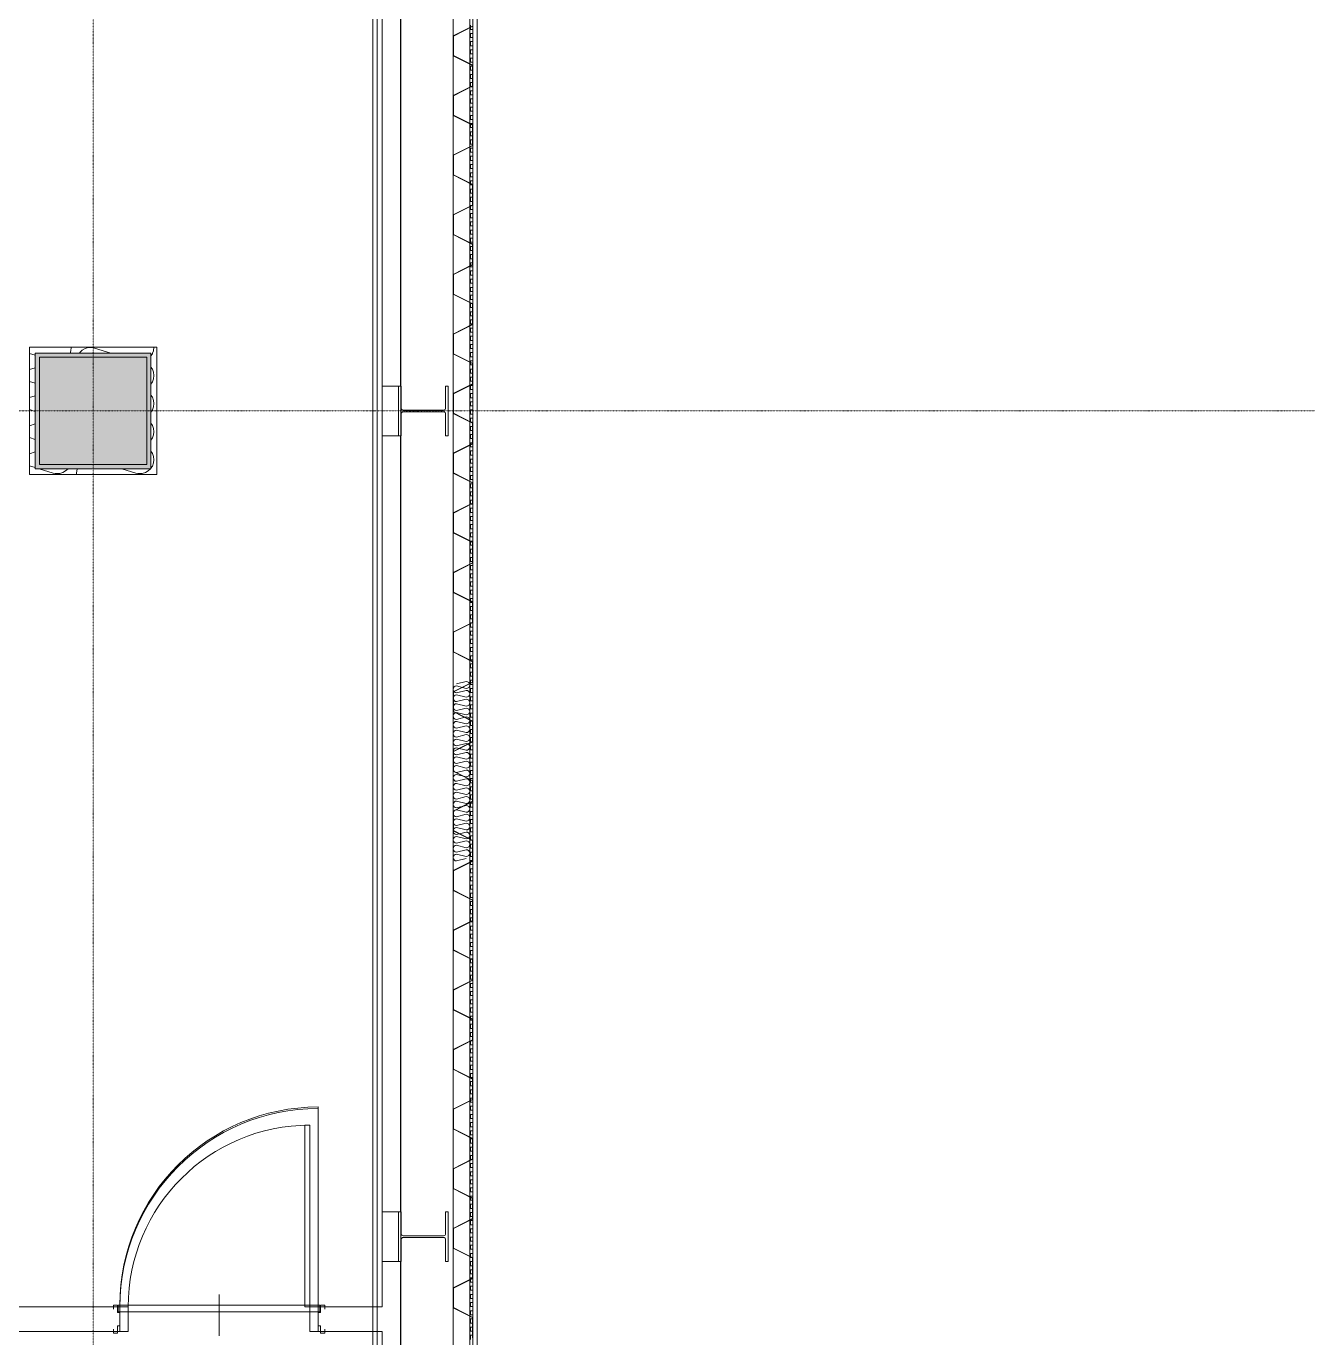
# Model space of a CAD drawing. Extents: x -32000 to 401936, y -48083 to 131250.
# Drawn here: x 261195 to 268956, y 9388 to 17329 of the extents above; entities that cross this region are included whole.
import ezdxf

# ---------------------------------------------------------------- set-up
doc = ezdxf.new("R2010")
doc.units = 0
doc.header["$LTSCALE"] = 10
for name, pattern in [('H12PL4$0$JJP_三點線', [0.9, 0.3, -0.15, 0, -0.15, 0, -0.15, 0, -0.15]), ('H12PL4$0$JJP_虛線(退縮線、投影線、地下室範圍、非屬本工程、圖面分區)', [0.45, 0.3, -0.15]), ('H12PL4$0$TAI_虛線', [5.644, 2.822, -2.822]), ('XFM7P40ICA$0$H12PL4$0$JJP_三點線', [0.9, 0.3, -0.15, 0, -0.15, 0, -0.15, 0, -0.15]), ('XFM7P40ICA$0$H12PL4$0$JJP_虛線(退縮線、投影線、地下室範圍、非屬本工程、圖面分區)', [0.45, 0.3, -0.15])]:
    doc.linetypes.add(name, pattern=pattern)
for name, color, linetype in [('H12PL4$0$A-WALL-EX', 252, 'Continuous'), ('H12PL4$0$A-WALL-IN', 252, 'Continuous'), ('H12PL4$0$Door', 252, 'Continuous'), ('H12PL4$0$S-COL', 252, 'Continuous'), ('H12PL4$0$S-GRID', 252, 'Continuous'), ('H12PL4$0$S-SLAB-SHOW', 252, 'Continuous'), ('XFM7P40ICA$0$H12PL4$0$A-WALL-EX', 252, 'Continuous'), ('XFM7P40ICA$0$H12PL4$0$A-WALL-IN', 252, 'Continuous'), ('XFM7P40ICA$0$H12PL4$0$Door', 252, 'Continuous'), ('XFM7P40ICA$0$H12PL4$0$Hattch', 252, 'Continuous'), ('XFM7P40ICA$0$H12PL4$0$L40_19_GW', 252, 'Continuous'), ('XFM7P40ICA$0$H12PL4$0$L40_19_SIAGE1', 252, 'Continuous'), ('XFM7P40ICA$0$H12PL4$0$L40_19_SIAGE2', 252, 'Continuous'), ('XFM7P40ICA$0$H12PL4$0$L40_19_SIAGE3', 252, 'Continuous'), ('XFM7P40ICA$0$H12PL4$0$L40_19_STEEL2', 252, 'Continuous'), ('XFM7P40ICA$0$H12PL4$0$L40_19_TATEGU1', 252, 'Continuous'), ('XFM7P40ICA$0$H12PL4$0$L40_19_TATEGU3', 252, 'Continuous'), ('XFM7P40ICA$0$H12PL4$0$S-COL', 252, 'Continuous'), ('XFM7P40ICA$0$H12PL4$0$S-GRID', 252, 'Continuous')]:
    doc.layers.add(name, color=color, linetype=linetype)

# ---------------------------------------------------------------- blocks, each defined once
blk = doc.blocks.new('XFM7P40ICA$0$H12PL4')
at = {"layer": 'XFM7P40ICA$0$H12PL4$0$Hattch', "linetype": 'Continuous', "lineweight": 0}
blk.add_hatch(color=256, dxfattribs=at).paths.add_polyline_path([(261250, 14650), (261950, 14650), (261950, 15350), (261250, 15350)])
at = {"layer": 'XFM7P40ICA$0$H12PL4$0$A-WALL-EX', "lineweight": 0}
for p, q in [((261762.5, 9575), (261762.5, 9460)), ((262962.5, 9575), (262962.5, 9460)), ((261762.5, 9460), (261762.5, 9425)), ((262962.5, 9460), (262962.5, 9425))]:
    blk.add_line(p, q, dxfattribs=at)
at = {"layer": 'XFM7P40ICA$0$H12PL4$0$A-WALL-EX', "linetype": 'XFM7P40ICA$0$H12PL4$0$JJP_虛線(退縮線、投影線、地下室範圍、非屬本工程、圖面分區)', "lineweight": 0, "flags": 128}
for points in [[(263925, -2657.9), (263925, 30525)], [(263780, -2650), (263780, 30380)], [(263295, 29895), (263295, -2027.9)], [(263319.5, 29919.5), (263319.5, -2069.5)]]:
    blk.add_lwpolyline(points, dxfattribs=at)
at = {"layer": 'XFM7P40ICA$0$H12PL4$0$A-WALL-EX', "lineweight": 0, "flags": 128}
for points in [[(263780, 30380), (263780, -2530)], [(263900, -2650), (263900, 30380)], [(263350, 26150), (263350, 9575)], [(263463, -2025), (263463, 26150)], [(261762.5, 9575), (245975, 9575)], [(263350, 9575), (262962.5, 9575)], [(245387.5, 9425), (261762.5, 9425)], [(262962.5, 9425), (263350, 9425)], [(263350, 9425), (263350, 450)]]:
    blk.add_lwpolyline(points, dxfattribs=at)
at = {"layer": 'XFM7P40ICA$0$H12PL4$0$A-WALL-IN', "lineweight": 0, "flags": 128}
for points in [[(261215, 15385), (261250, 15385)], [(261215, 15385), (261215, 14615)], [(261950, 15385), (261250, 15385)], [(261985, 15385), (261950, 15385)], [(261985, 14650), (261985, 15385)], [(261215, 14615), (261250, 14615)], [(261250, 14615), (261985, 14615)], [(261985, 14615), (261985, 14650)]]:
    blk.add_lwpolyline(points, dxfattribs=at)
at = {"layer": 'XFM7P40ICA$0$H12PL4$0$Door', "lineweight": 0}
for p, q in [((262962.5, 9575), (262962.5, 10775)), ((261762.5, 9575), (261762.5, 9460)), ((261762.5, 9575), (261762.5, 9460)), ((262962.5, 9575), (262962.5, 9460)), ((262962.5, 9575), (262962.5, 9460)), ((261762.5, 9460), (261762.5, 9425)), ((262962.5, 9460), (262962.5, 9425))]:
    blk.add_line(p, q, dxfattribs=at)
blk.add_arc((262962.5, 9575), 1200, 90, 180, dxfattribs=at)
at = {"layer": 'XFM7P40ICA$0$H12PL4$0$Hattch', "lineweight": 0}
for p, q in [((263780, 17270.7), (263898.3, 17329.8)), ((263781.7, 17269.6), (263900, 17328.8)), ((263780, 17150.7), (263780, 17270.7)), ((263781.7, 17151.7), (263781.7, 17269.6)), ((263780, 17150.7), (263898.3, 17091.5)), ((263781.7, 17151.7), (263900, 17092.6)), ((263898.3, 16969.8), (263898.3, 17091.5)), ((263900, 17092.6), (263900, 16968.8)), ((263780, 16909.6), (263898.3, 16968.8)), ((263781.7, 16908.6), (263900, 16967.8)), ((263780, 16789.6), (263780, 16909.6)), ((263781.7, 16790.7), (263781.7, 16908.6)), ((263780, 16789.6), (263898.3, 16730.5)), ((263781.7, 16790.7), (263900, 16731.5)), ((263898.3, 16608.8), (263898.3, 16730.5)), ((263900, 16731.5), (263900, 16607.8)), ((263780, 16548.6), (263898.3, 16607.8)), ((263781.7, 16547.6), (263900, 16606.7)), ((263780, 16428.6), (263780, 16548.6)), ((263781.7, 16429.6), (263781.7, 16547.6)), ((263780, 16428.6), (263898.3, 16369.4)), ((263781.7, 16429.6), (263900, 16370.5)), ((263898.3, 16247.8), (263898.3, 16369.4)), ((263900, 16370.5), (263900, 16246.7)), ((263780, 16187.6), (263898.3, 16246.7)), ((263781.7, 16186.5), (263900, 16245.7)), ((263780, 16067.6), (263780, 16187.6)), ((263781.7, 16068.6), (263781.7, 16186.5)), ((263780, 16067.6), (263898.3, 16008.4)), ((263781.7, 16068.6), (263900, 16009.4)), ((263898.3, 15886.7), (263898.3, 16008.4)), ((263900, 16009.4), (263900, 15885.7)), ((263780, 15826.5), (263898.3, 15885.7)), ((263781.7, 15825.5), (263900, 15884.6)), ((263780, 15706.5), (263780, 15826.5)), ((263781.7, 15707.6), (263781.7, 15825.5)), ((263780, 15706.5), (263898.3, 15647.4)), ((263781.7, 15707.6), (263900, 15648.4)), ((263898.3, 15525.7), (263898.3, 15647.4)), ((263900, 15648.4), (263900, 15524.6)), ((263780, 15465.5), (263898.3, 15524.6)), ((263781.7, 15464.4), (263900, 15523.6)), ((263780, 15345.5), (263780, 15465.5)), ((263781.7, 15346.5), (263781.7, 15464.4)), ((261215, 15348), (261250, 15337.2)), ((261460.3, 15350), (261465.7, 15364.7)), ((261465.7, 15364.7), (261468, 15384.2)), ((261468, 15384.2), (261467.9, 15385)), ((261519.9, 15354.3), (261517, 15350)), ((261534.2, 15367.8), (261519.9, 15354.3)), ((261551.2, 15377.5), (261534.2, 15367.8)), ((261570.1, 15383), (261551.2, 15377.5)), ((261589.7, 15384.1), (261570.1, 15383)), ((261578.5, 15385), (261589.7, 15384.4)), ((261589.7, 15384.4), (261592.9, 15385)), ((261609, 15380.5), (261589.7, 15384.1)), ((261609, 15380.5), (261708.3, 15350)), ((261950, 15332.7), (261959, 15346.3)), ((261959, 15346.3), (261960.3, 15350)), ((261960.3, 15350), (261965.7, 15364.7)), ((261965.7, 15364.7), (261965.8, 15365.8)), ((261965.8, 15365.8), (261968, 15384.2)), ((261968, 15384.2), (261967.9, 15385)), ((263780, 15345.5), (263898.3, 15286.3)), ((263781.7, 15346.5), (263900, 15287.4)), ((261215, 15250.5), (261250, 15261.3)), ((261959, 15252.2), (261950, 15265.8)), ((261965.7, 15233.7), (261959, 15252.2)), ((263898.3, 15164.6), (263898.3, 15286.3)), ((263900, 15287.4), (263900, 15163.6)), ((261215, 15178), (261250, 15167.2)), ((261950, 15162.7), (261959, 15176.3)), ((261959, 15176.3), (261965.7, 15194.7)), ((261968, 15214.2), (261965.7, 15233.7)), ((261965.7, 15194.7), (261968, 15214.2)), ((261215, 15080.5), (261250, 15091.3)), ((261959, 15082.2), (261950, 15095.8)), ((263780, 15104.4), (263898.3, 15163.6)), ((263780, 14984.4), (263780, 15104.4)), ((263781.7, 15103.4), (263900, 15162.6)), ((263781.7, 14985.5), (263781.7, 15103.4)), ((261965.7, 15063.7), (261959, 15082.2)), ((261959, 15006.3), (261965.7, 15024.7)), ((261968, 15044.2), (261965.7, 15063.7)), ((261965.7, 15024.7), (261968, 15044.2)), ((261215, 15008), (261250, 14997.2)), ((261950, 14992.7), (261959, 15006.3)), ((263780, 14984.4), (263898.3, 14925.3)), ((263781.7, 14985.5), (263900, 14926.3)), ((261215, 14910.5), (261250, 14921.3)), ((261959, 14912.2), (261950, 14925.8)), ((261965.7, 14893.7), (261959, 14912.2)), ((261959, 14836.3), (261965.7, 14854.7)), ((261968, 14874.2), (261965.7, 14893.7)), ((261965.7, 14854.7), (261968, 14874.2)), ((263898.3, 14803.6), (263898.3, 14925.3)), ((263900, 14926.3), (263900, 14802.6)), ((261215, 14838), (261250, 14827.2)), ((261950, 14822.7), (261959, 14836.3)), ((263780, 14743.4), (263898.3, 14802.6)), ((263781.7, 14742.4), (263900, 14801.5)), ((261215, 14740.5), (261250, 14751.3)), ((261959, 14742.2), (261950, 14755.8)), ((261965.7, 14723.7), (261959, 14742.2)), ((261968, 14704.2), (261965.7, 14723.7)), ((261965.7, 14684.7), (261968, 14704.2)), ((263780, 14623.4), (263780, 14743.4)), ((263781.7, 14624.4), (263781.7, 14742.4)), ((261215, 14668), (261250, 14657.2)), ((261273.5, 14650), (261359, 14623.7)), ((261359, 14623.7), (261378.3, 14620.2)), ((261378.3, 14618.3), (261360.3, 14615)), ((261378.3, 14620.2), (261397.9, 14621.2)), ((261397.9, 14617.3), (261378.3, 14618.3)), ((261397.9, 14621.2), (261416.8, 14626.7)), ((261405.7, 14615), (261397.9, 14617.3)), ((261416.8, 14626.7), (261433.8, 14636.5)), ((261433.8, 14636.5), (261448.1, 14649.9)), ((261448.1, 14649.9), (261448.2, 14650)), ((261502.3, 14639.5), (261500, 14620)), ((261500, 14618.5), (261500.4, 14615)), ((261506.1, 14650), (261502.3, 14639.5)), ((261773.5, 14650), (261859, 14623.7)), ((261859, 14623.7), (261878.3, 14620.2)), ((261878.3, 14618.3), (261860.3, 14615)), ((261878.3, 14620.2), (261897.9, 14621.2)), ((261897.9, 14617.3), (261878.3, 14618.3)), ((261897.9, 14621.2), (261916.8, 14626.7)), ((261905.7, 14615), (261897.9, 14617.3)), ((261916.8, 14626.7), (261933.8, 14636.5)), ((261933.8, 14636.5), (261948.1, 14649.9)), ((261948.1, 14649.9), (261948.2, 14650)), ((261950, 14652.7), (261959, 14666.3)), ((261959, 14666.3), (261965.7, 14684.7)), ((263780, 14623.4), (263898.3, 14564.3)), ((263781.7, 14624.4), (263900, 14565.3)), ((263898.3, 14442.6), (263898.3, 14564.3)), ((263900, 14565.3), (263900, 14441.5)), ((263780, 14382.4), (263898.3, 14441.5)), ((263780, 14262.4), (263780, 14382.4)), ((263781.7, 14381.3), (263900, 14440.5)), ((263781.7, 14263.4), (263781.7, 14381.3)), ((263780, 14262.4), (263898.3, 14203.2)), ((263781.7, 14263.4), (263900, 14204.3)), ((263898.3, 14081.5), (263898.3, 14203.2)), ((263900, 14204.3), (263900, 14080.5)), ((263780, 14021.3), (263898.3, 14080.5)), ((263781.7, 14020.3), (263900, 14079.5)), ((263780, 13901.3), (263780, 14021.3)), ((263781.7, 13902.4), (263781.7, 14020.3)), ((263780, 13901.3), (263898.3, 13842.2)), ((263781.7, 13902.4), (263900, 13843.2)), ((263898.3, 13720.5), (263898.3, 13842.2)), ((263900, 13843.2), (263900, 13719.5)), ((263780, 13660.3), (263898.3, 13719.5)), ((263780, 13540.3), (263780, 13660.3)), ((263781.7, 13659.3), (263900, 13718.4)), ((263781.7, 13541.3), (263781.7, 13659.3)), ((263780, 13540.3), (263898.3, 13481.1)), ((263781.7, 13541.3), (263900, 13482.2)), ((263898.3, 13359.5), (263898.3, 13481.1)), ((263900, 13482.2), (263900, 13358.4)), ((263780, 13299.3), (263898.3, 13358.4)), ((263781.7, 13298.2), (263900, 13357.4)), ((263780, 13179.3), (263780, 13299.3)), ((263781.7, 13180.3), (263781.7, 13298.2)), ((263780, 13179.3), (263898.3, 13120.1)), ((263781.7, 13180.3), (263900, 13121.1)), ((263898.3, 12998.4), (263898.3, 13120.1)), ((263900, 13121.1), (263900, 12997.4)), ((263780, 12938.2), (263898.3, 12997.4)), ((263781.7, 12937.2), (263900, 12996.3)), ((263780, 12818.2), (263780, 12938.2)), ((263781.7, 12819.3), (263781.7, 12937.2)), ((263780, 12818.2), (263898.3, 12759.1)), ((263781.7, 12819.3), (263900, 12760.1)), ((263898.3, 12637.4), (263898.3, 12759.1)), ((263900, 12760.1), (263900, 12636.3)), ((263780, 12577.2), (263898.3, 12636.3)), ((263781.7, 12576.1), (263900, 12635.3)), ((263780, 12457.2), (263780, 12577.2)), ((263781.7, 12458.2), (263781.7, 12576.1)), ((263780, 12457.2), (263898.3, 12398)), ((263781.7, 12458.2), (263900, 12399.1)), ((263898.3, 12276.3), (263898.3, 12398)), ((263900, 12399.1), (263900, 12275.3)), ((263780, 12216.1), (263898.3, 12275.3)), ((263781.7, 12215.1), (263900, 12274.3)), ((263780, 12096.1), (263780, 12216.1)), ((263781.7, 12097.2), (263781.7, 12215.1)), ((263780, 12096.1), (263898.3, 12037)), ((263781.7, 12097.2), (263900, 12038)), ((263898.3, 11915.3), (263898.3, 12037)), ((263900, 12038), (263900, 11914.3)), ((263780, 11855.1), (263898.3, 11914.3)), ((263781.7, 11854.1), (263900, 11913.2)), ((263780, 11735.1), (263780, 11855.1)), ((263781.7, 11736.1), (263781.7, 11854.1)), ((263780, 11735.1), (263898.3, 11675.9)), ((263781.7, 11736.1), (263900, 11677)), ((263898.3, 11554.3), (263898.3, 11675.9)), ((263900, 11677), (263900, 11553.2)), ((263780, 11494.1), (263898.3, 11553.2)), ((263781.7, 11493), (263900, 11552.2)), ((263780, 11374.1), (263780, 11494.1)), ((263781.7, 11375.1), (263781.7, 11493)), ((263780, 11374.1), (263898.3, 11314.9)), ((263781.7, 11375.1), (263900, 11315.9)), ((263898.3, 11193.2), (263898.3, 11314.9)), ((263900, 11315.9), (263900, 11192.2)), ((263780, 11133), (263898.3, 11192.2)), ((263780, 11013), (263780, 11133)), ((263781.7, 11132), (263900, 11191.1)), ((263781.7, 11014.1), (263781.7, 11132)), ((263780, 11013), (263898.3, 10953.9)), ((263781.7, 11014.1), (263900, 10954.9)), ((263898.3, 10832.2), (263898.3, 10953.9)), ((263900, 10954.9), (263900, 10831.1)), ((263780, 10772), (263898.3, 10831.1)), ((263781.7, 10771), (263900, 10830.1)), ((263780, 10652), (263780, 10772)), ((263781.7, 10653), (263781.7, 10771)), ((263780, 10652), (263898.3, 10592.8)), ((263781.7, 10653), (263900, 10593.9)), ((263898.3, 10471.1), (263898.3, 10592.8)), ((263900, 10593.9), (263900, 10470.1)), ((263780, 10411), (263898.3, 10470.1)), ((263780, 10291), (263780, 10411)), ((263781.7, 10409.9), (263900, 10469.1)), ((263781.7, 10292), (263781.7, 10409.9)), ((263780, 10291), (263898.3, 10231.8)), ((263781.7, 10292), (263900, 10232.8)), ((263898.3, 10110.1), (263898.3, 10231.8)), ((263900, 10232.8), (263900, 10109.1)), ((263780, 10049.9), (263898.3, 10109.1)), ((263781.7, 10048.9), (263900, 10108)), ((263780, 9929.9), (263780, 10049.9)), ((263781.7, 9931), (263781.7, 10048.9)), ((263780, 9929.9), (263898.3, 9870.8)), ((263781.7, 9931), (263900, 9871.8)), ((263898.3, 9749.1), (263898.3, 9870.8)), ((263900, 9871.8), (263900, 9748)), ((263780, 9688.9), (263898.3, 9748)), ((263781.7, 9687.8), (263900, 9747)), ((263780, 9568.9), (263780, 9688.9)), ((263781.7, 9569.9), (263781.7, 9687.8)), ((263780, 9568.9), (263898.3, 9509.7)), ((263781.7, 9569.9), (263900, 9510.8)), ((263898.3, 9388), (263898.3, 9509.7)), ((263900, 9510.8), (263900, 9387))]:
    blk.add_line(p, q, dxfattribs=at)
at = {"layer": 'XFM7P40ICA$0$H12PL4$0$L40_19_GW', "lineweight": 0, "flags": 128}
blk.add_lwpolyline([(263859.9, 12289.2), (263801.1, 12274.7, -1), (263801.1, 12316), (263859.9, 12301.5, 1), (263859.9, 12342.8), (263801.1, 12328.3, -1), (263801.1, 12369.6), (263859.9, 12355.1, 1), (263859.9, 12396.4), (263801.1, 12381.9, -1), (263801.1, 12423.2), (263859.9, 12408.7, 1), (263859.9, 12450), (263801.1, 12435.5, -1), (263801.1, 12476.8), (263859.9, 12462.3, 1), (263859.9, 12503.6), (263801.1, 12489.1, -1), (263801.1, 12530.4), (263859.9, 12515.9, 1), (263859.9, 12557.2), (263801.1, 12542.7, -1), (263801.1, 12584), (263859.9, 12569.5, 1), (263859.9, 12610.8), (263801.1, 12596.3, -1), (263801.1, 12637.6), (263859.9, 12623.1, 1), (263859.9, 12664.4), (263801.1, 12649.9, -1), (263801.1, 12691.2), (263859.9, 12676.7, 1), (263859.9, 12718), (263801.1, 12703.5, -1), (263801.1, 12744.8), (263859.9, 12730.3, 1), (263859.9, 12771.6), (263801.1, 12757.1, -1), (263801.1, 12798.4), (263859.9, 12783.9, 1), (263859.9, 12825.2), (263801.1, 12810.7, -1), (263801.1, 12852), (263859.9, 12837.5, 1), (263859.9, 12878.8), (263801.1, 12864.3, -1), (263801.1, 12905.6), (263859.9, 12891.1, 1), (263859.9, 12932.4), (263801.1, 12917.9, -1), (263801.1, 12959.2), (263859.9, 12944.7, 1), (263859.9, 12986), (263801.1, 12971.5, -1), (263801.1, 13012.8), (263859.9, 12998.3, 1), (263859.9, 13039.6), (263801.1, 13025.1, -1), (263801.1, 13066.4), (263859.9, 13051.9, 1), (263859.9, 13093.2), (263801.1, 13078.7, -1), (263801.1, 13120), (263859.9, 13105.5, 1), (263859.9, 13146.8), (263801.1, 13132.3, -1), (263801.1, 13173.6), (263859.9, 13159.1, 1), (263859.9, 13200.4), (263801.1, 13185.9, -1), (263801.1, 13227.2), (263859.9, 13212.7, 1), (263859.9, 13254), (263801.1, 13239.5, -1), (263801.1, 13280.8), (263859.9, 13266.3, 1), (263859.9, 13307.6), (263801.1, 13293.1, -1), (263801.1, 13334.4), (263859.9, 13319.9, 1), (263859.9, 13361.2), (263801.1, 13346.7)], format="xyb", dxfattribs=at)
at = {"layer": 'XFM7P40ICA$0$H12PL4$0$L40_19_SIAGE1', "lineweight": 0}
for p, q in [((263350, 26150), (263350, 9575)), ((261300, 9575), (261722.5, 9575)), ((263002.5, 9575), (263350, 9575)), ((245427.5, 9425), (261722.5, 9425)), ((263002.5, 9425), (263350, 9425)), ((263350, 9425), (263350, 450))]:
    blk.add_line(p, q, dxfattribs=at)
at = {"layer": 'XFM7P40ICA$0$H12PL4$0$L40_19_SIAGE2', "lineweight": 0, "flags": 128}
blk.add_lwpolyline([(263885.5, 9377.6), (263885.5, 9402.4), (263900, 9402.4), (263900, 9427.2), (263885.5, 9427.2), (263885.5, 9452), (263900, 9452), (263900, 9476.8), (263885.5, 9476.8), (263885.5, 9501.6), (263900, 9501.6), (263900, 9526.4), (263885.5, 9526.4), (263885.5, 9551.2), (263900, 9551.2), (263900, 9576), (263885.5, 9576), (263885.5, 9600.8), (263900, 9600.8), (263900, 9625.6), (263885.5, 9625.6), (263885.5, 9650.4), (263900, 9650.4), (263900, 9675.2), (263885.5, 9675.2), (263885.5, 9700), (263900, 9700), (263900, 9724.8), (263885.5, 9724.8), (263885.5, 9749.6), (263900, 9749.6), (263900, 9774.4), (263885.5, 9774.4), (263885.5, 9799.2), (263900, 9799.2), (263900, 9824), (263885.5, 9824), (263885.5, 9848.8), (263900, 9848.8), (263900, 9873.6), (263885.5, 9873.6), (263885.5, 9898.4), (263900, 9898.4), (263900, 9923.2), (263885.5, 9923.2), (263885.5, 9948), (263900, 9948), (263900, 9972.8), (263885.5, 9972.8), (263885.5, 9997.6), (263900, 9997.6), (263900, 10022.4), (263885.5, 10022.4), (263885.5, 10047.2), (263900, 10047.2), (263900, 10072), (263885.5, 10072), (263885.5, 10096.8), (263900, 10096.8), (263900, 10121.6), (263885.5, 10121.6), (263885.5, 10146.4), (263900, 10146.4), (263900, 10171.2), (263885.5, 10171.2), (263885.5, 10196), (263900, 10196), (263900, 10220.8), (263885.5, 10220.8), (263885.5, 10245.6), (263900, 10245.6), (263900, 10270.4), (263885.5, 10270.4), (263885.5, 10295.2), (263900, 10295.2), (263900, 10320), (263885.5, 10320), (263885.5, 10344.8), (263900, 10344.8), (263900, 10368), (263885.5, 10368), (263885.5, 10392.8), (263900, 10392.8), (263900, 10417.6), (263885.5, 10417.6), (263885.5, 10442.4), (263900, 10442.4), (263900, 10467.2), (263885.5, 10467.2), (263885.5, 10492), (263900, 10492), (263900, 10516.8), (263885.5, 10516.8), (263885.5, 10541.6), (263900, 10541.6), (263900, 10566.4), (263885.5, 10566.4), (263885.5, 10591.2), (263900, 10591.2), (263900, 10616), (263885.5, 10616), (263885.5, 10640.8), (263900, 10640.8), (263900, 10665.6), (263885.5, 10665.6), (263885.5, 10690.4), (263900, 10690.4), (263900, 10715.2), (263885.5, 10715.2), (263885.5, 10740), (263900, 10740), (263900, 10764.8), (263885.5, 10764.8), (263885.5, 10789.6), (263900, 10789.6), (263900, 10814.4), (263885.5, 10814.4), (263885.5, 10839.2), (263900, 10839.2), (263900, 10864), (263885.5, 10864), (263885.5, 10888.8), (263900, 10888.8), (263900, 10913.6), (263885.5, 10913.6), (263885.5, 10938.4), (263900, 10938.4), (263900, 10963.2), (263885.5, 10963.2), (263885.5, 10988), (263900, 10988), (263900, 11012.8), (263885.5, 11012.8), (263885.5, 11037.6), (263900, 11037.6), (263900, 11062.4), (263885.5, 11062.4), (263885.5, 11087.2), (263900, 11087.2), (263900, 11112), (263885.5, 11112), (263885.5, 11136.8), (263900, 11136.8), (263900, 11161.6), (263885.5, 11161.6), (263885.5, 11186.4), (263900, 11186.4), (263900, 11211.2), (263885.5, 11211.2), (263885.5, 11236), (263900, 11236), (263900, 11260.8), (263885.5, 11260.8), (263885.5, 11285.6), (263900, 11285.6), (263900, 11310.4), (263885.5, 11310.4), (263885.5, 11335.2), (263900, 11335.2), (263900, 11360), (263885.5, 11360), (263885.5, 11384.8), (263900, 11384.8), (263900, 11409.6), (263885.5, 11409.6), (263885.5, 11434.4), (263900, 11434.4), (263900, 11459.2), (263885.5, 11459.2), (263885.5, 11484), (263900, 11484), (263900, 11508.8), (263885.5, 11508.8), (263885.5, 11533.6), (263900, 11533.6), (263900, 11558.4), (263885.5, 11558.4), (263885.5, 11583.2), (263900, 11583.2), (263900, 11608), (263885.5, 11608), (263885.5, 11632.8), (263900, 11632.8), (263900, 11657.6), (263885.5, 11657.6), (263885.5, 11682.4), (263900, 11682.4), (263900, 11707.2), (263885.5, 11707.2), (263885.5, 11732), (263900, 11732), (263900, 11756.8), (263885.5, 11756.8), (263885.5, 11781.6), (263900, 11781.6), (263900, 11806.4), (263885.5, 11806.4), (263885.5, 11831.2), (263900, 11831.2), (263900, 11856), (263885.5, 11856), (263885.5, 11880.8), (263900, 11880.8), (263900, 11905.6), (263885.5, 11905.6), (263885.5, 11930.4), (263900, 11930.4), (263900, 11955.2), (263885.5, 11955.2), (263885.5, 11980), (263900, 11980), (263900, 12004.8), (263885.5, 12004.8), (263885.5, 12029.6), (263900, 12029.6), (263900, 12054.4), (263885.5, 12054.4), (263885.5, 12079.2), (263900, 12079.2), (263900, 12104), (263885.5, 12104), (263885.5, 12128.8), (263900, 12128.8), (263900, 12153.6), (263885.5, 12153.6), (263885.5, 12178.4), (263900, 12178.4), (263900, 12203.2), (263885.5, 12203.2), (263885.5, 12228), (263900, 12228), (263900, 12252.8), (263885.5, 12252.8), (263885.5, 12277.6), (263900, 12277.6), (263900, 12302.4), (263885.5, 12302.4), (263885.5, 12327.2), (263900, 12327.2), (263900, 12352), (263885.5, 12352), (263885.5, 12376.8), (263900, 12376.8), (263900, 12401.6), (263885.5, 12401.6), (263885.5, 12426.4), (263900, 12426.4), (263900, 12451.2), (263885.5, 12451.2), (263885.5, 12476), (263900, 12476), (263900, 12500.8), (263885.5, 12500.8), (263885.5, 12525.6), (263900, 12525.6), (263900, 12550.4), (263885.5, 12550.4), (263885.5, 12575.2), (263900, 12575.2), (263900, 12600), (263885.5, 12600), (263885.5, 12624.8), (263900, 12624.8), (263900, 12649.6), (263885.5, 12649.6), (263885.5, 12674.4), (263900, 12674.4), (263900, 12699.2), (263885.5, 12699.2), (263885.5, 12724), (263900, 12724), (263900, 12748.8), (263885.5, 12748.8), (263885.5, 12773.6), (263900, 12773.6), (263900, 12798.4), (263885.5, 12798.4), (263885.5, 12823.2), (263900, 12823.2), (263900, 12848), (263885.5, 12848), (263885.5, 12872.8), (263900, 12872.8), (263900, 12897.6), (263885.5, 12897.6), (263885.5, 12922.4), (263900, 12922.4), (263900, 12947.2), (263885.5, 12947.2), (263885.5, 12972), (263900, 12972), (263900, 12996.8), (263885.5, 12996.8), (263885.5, 13021.6), (263900, 13021.6), (263900, 13046.4), (263885.5, 13046.4), (263885.5, 13071.2), (263900, 13071.2), (263900, 13096), (263885.5, 13096), (263885.5, 13120.8), (263900, 13120.8), (263900, 13145.6), (263885.5, 13145.6), (263885.5, 13170.4), (263900, 13170.4), (263900, 13195.2), (263885.5, 13195.2), (263885.5, 13220), (263900, 13220), (263900, 13244.8), (263885.5, 13244.8), (263885.5, 13269.6), (263900, 13269.6), (263900, 13294.4), (263885.5, 13294.4), (263885.5, 13319.2), (263900, 13319.2), (263900, 13344), (263885.5, 13344), (263885.5, 13368.8), (263900, 13368.8), (263900, 13393.6), (263885.5, 13393.6), (263885.5, 13418.4), (263900, 13418.4), (263900, 13443.2), (263885.5, 13443.2), (263885.5, 13468), (263900, 13468), (263900, 13492.8), (263885.5, 13492.8), (263885.5, 13517.6), (263900, 13517.6), (263900, 13542.4), (263885.5, 13542.4), (263885.5, 13567.2), (263900, 13567.2), (263900, 13592), (263885.5, 13592), (263885.5, 13616.8), (263900, 13616.8), (263900, 13641.6), (263885.5, 13641.6), (263885.5, 13666.4), (263900, 13666.4), (263900, 13691.2), (263885.5, 13691.2), (263885.5, 13716), (263900, 13716), (263900, 13740.8), (263885.5, 13740.8), (263885.5, 13765.6), (263900, 13765.6), (263900, 13790.4), (263885.5, 13790.4), (263885.5, 13815.2), (263900, 13815.2), (263900, 13840), (263885.5, 13840), (263885.5, 13864.8), (263900, 13864.8), (263900, 13889.6), (263885.5, 13889.6), (263885.5, 13914.4), (263900, 13914.4), (263900, 13939.2), (263885.5, 13939.2), (263885.5, 13964), (263900, 13964), (263900, 13988.8), (263885.5, 13988.8), (263885.5, 14013.6), (263900, 14013.6), (263900, 14038.4), (263885.5, 14038.4), (263885.5, 14063.2), (263900, 14063.2), (263900, 14088), (263885.5, 14088), (263885.5, 14112.8), (263900, 14112.8), (263900, 14137.6), (263885.5, 14137.6), (263885.5, 14162.4), (263900, 14162.4), (263900, 14187.2), (263885.5, 14187.2), (263885.5, 14212), (263900, 14212), (263900, 14236.8), (263885.5, 14236.8), (263885.5, 14261.6), (263900, 14261.6), (263900, 14286.4), (263885.5, 14286.4), (263885.5, 14311.2), (263900, 14311.2), (263900, 14336), (263885.5, 14336), (263885.5, 14360.8), (263900, 14360.8), (263900, 14385.6), (263885.5, 14385.6), (263885.5, 14410.4), (263900, 14410.4), (263900, 14435.2), (263885.5, 14435.2), (263885.5, 14460), (263900, 14460), (263900, 14484.8), (263885.5, 14484.8), (263885.5, 14509.6), (263900, 14509.6), (263900, 14534.4), (263885.5, 14534.4), (263885.5, 14559.2), (263900, 14559.2), (263900, 14584), (263885.5, 14584), (263885.5, 14608.8), (263900, 14608.8), (263900, 14633.6), (263885.5, 14633.6), (263885.5, 14658.4), (263900, 14658.4), (263900, 14683.2), (263885.5, 14683.2), (263885.5, 14708), (263900, 14708), (263900, 14732.8), (263885.5, 14732.8), (263885.5, 14757.6), (263900, 14757.6), (263900, 14782.4), (263885.5, 14782.4), (263885.5, 14807.2), (263900, 14807.2), (263900, 14832), (263885.5, 14832), (263885.5, 14856.8), (263900, 14856.8), (263900, 14881.6), (263885.5, 14881.6), (263885.5, 14906.4), (263900, 14906.4), (263900, 14931.2), (263885.5, 14931.2), (263885.5, 14956), (263900, 14956), (263900, 14980.8), (263885.5, 14980.8), (263885.5, 15005.6), (263900, 15005.6), (263900, 15030.4), (263885.5, 15030.4), (263885.5, 15055.2), (263900, 15055.2), (263900, 15080), (263885.5, 15080), (263885.5, 15104.8), (263900, 15104.8), (263900, 15129.6), (263885.5, 15129.6), (263885.5, 15154.4), (263900, 15154.4), (263900, 15179.2), (263885.5, 15179.2), (263885.5, 15204), (263900, 15204), (263900, 15228.8), (263885.5, 15228.8), (263885.5, 15253.6), (263900, 15253.6), (263900, 15278.4), (263885.5, 15278.4), (263885.5, 15303.2), (263900, 15303.2), (263900, 15328), (263885.5, 15328), (263885.5, 15352.8), (263900, 15352.8), (263900, 15377.6), (263885.5, 15377.6), (263885.5, 15402.4), (263900, 15402.4), (263900, 15427.2), (263885.5, 15427.2), (263885.5, 15452), (263900, 15452), (263900, 15476.8), (263885.5, 15476.8), (263885.5, 15501.6), (263900, 15501.6), (263900, 15526.4), (263885.5, 15526.4), (263885.5, 15551.2), (263900, 15551.2), (263900, 15576), (263885.5, 15576), (263885.5, 15600.8), (263900, 15600.8), (263900, 15625.6), (263885.5, 15625.6), (263885.5, 15650.4), (263900, 15650.4), (263900, 15675.2), (263885.5, 15675.2), (263885.5, 15700), (263900, 15700), (263900, 15723.2), (263885.5, 15723.2), (263885.5, 15748), (263900, 15748), (263900, 15772.8), (263885.5, 15772.8), (263885.5, 15797.6), (263900, 15797.6), (263900, 15822.4), (263885.5, 15822.4), (263885.5, 15847.2), (263900, 15847.2), (263900, 15872), (263885.5, 15872), (263885.5, 15896.8), (263900, 15896.8), (263900, 15921.6), (263885.5, 15921.6), (263885.5, 15946.4), (263900, 15946.4), (263900, 15971.2), (263885.5, 15971.2), (263885.5, 15996), (263900, 15996), (263900, 16020.8), (263885.5, 16020.8), (263885.5, 16045.6), (263900, 16045.6), (263900, 16070.4), (263885.5, 16070.4), (263885.5, 16095.2), (263900, 16095.2), (263900, 16120), (263885.5, 16120), (263885.5, 16144.8), (263900, 16144.8), (263900, 16169.6), (263885.5, 16169.6), (263885.5, 16194.4), (263900, 16194.4), (263900, 16219.2), (263885.5, 16219.2), (263885.5, 16244), (263900, 16244), (263900, 16268.8), (263885.5, 16268.8), (263885.5, 16293.6), (263900, 16293.6), (263900, 16318.4), (263885.5, 16318.4), (263885.5, 16343.2), (263900, 16343.2), (263900, 16368), (263885.5, 16368), (263885.5, 16392.8), (263900, 16392.8), (263900, 16417.6), (263885.5, 16417.6), (263885.5, 16442.4), (263900, 16442.4), (263900, 16467.2), (263885.5, 16467.2), (263885.5, 16492), (263900, 16492), (263900, 16516.8), (263885.5, 16516.8), (263885.5, 16541.6), (263900, 16541.6), (263900, 16566.4), (263885.5, 16566.4), (263885.5, 16591.2), (263900, 16591.2), (263900, 16616), (263885.5, 16616), (263885.5, 16640.8), (263900, 16640.8), (263900, 16665.6), (263885.5, 16665.6), (263885.5, 16690.4), (263900, 16690.4), (263900, 16715.2), (263885.5, 16715.2), (263885.5, 16740), (263900, 16740), (263900, 16764.8), (263885.5, 16764.8), (263885.5, 16789.6), (263900, 16789.6), (263900, 16814.4), (263885.5, 16814.4), (263885.5, 16839.2), (263900, 16839.2), (263900, 16864), (263885.5, 16864), (263885.5, 16888.8), (263900, 16888.8), (263900, 16913.6), (263885.5, 16913.6), (263885.5, 16938.4), (263900, 16938.4), (263900, 16963.2), (263885.5, 16963.2), (263885.5, 16988), (263900, 16988), (263900, 17012.8), (263885.5, 17012.8), (263885.5, 17037.6), (263900, 17037.6), (263900, 17062.4), (263885.5, 17062.4), (263885.5, 17087.2), (263900, 17087.2), (263900, 17112), (263885.5, 17112), (263885.5, 17136.8), (263900, 17136.8), (263900, 17161.6), (263885.5, 17161.6), (263885.5, 17186.4), (263900, 17186.4), (263900, 17211.2), (263885.5, 17211.2), (263885.5, 17236), (263900, 17236), (263900, 17260.8), (263885.5, 17260.8), (263885.5, 17285.6), (263900, 17285.6), (263900, 17310.4), (263885.5, 17310.4), (263885.5, 17335.2)], dxfattribs=at)
at = {"layer": 'XFM7P40ICA$0$H12PL4$0$L40_19_SIAGE3', "lineweight": 0}
for p, q in [((263880.5, -2630.5), (263880.5, 30480.5)), ((263780.5, -2530.5), (263780.5, 30380.5)), ((263462.5, 20700), (263462.5, 15150)), ((263462.5, 15150), (263350, 15150)), ((263462.5, 14850), (263350, 14850)), ((263462.5, 14850), (263462.5, 10150)), ((263462.5, 10150), (263350, 10150)), ((263462.5, 9850), (263350, 9850)), ((263462.5, 9850), (263462.5, 5150))]:
    blk.add_line(p, q, dxfattribs=at)
at = {"layer": 'XFM7P40ICA$0$H12PL4$0$L40_19_SIAGE3', "lineweight": 0, "flags": 128}
blk.add_lwpolyline([(261215, 14615), (261215, 15385), (261985, 15385), (261985, 14615)], close=True, dxfattribs=at)
at = {"layer": 'XFM7P40ICA$0$H12PL4$0$L40_19_STEEL2', "lineweight": 0, "flags": 128}
for points in [[(261250, 14650), (261250, 15350), (261950, 15350), (261950, 14650)], [(261275, 14675), (261275, 15325), (261925, 15325), (261925, 14675)]]:
    blk.add_lwpolyline(points, close=True, dxfattribs=at)
for points in [[(263750, 15150), (263750, 14850), (263735, 14850), (263735, 14982, 0.414214), (263722, 14995), (263478, 14995, 0.414214), (263465, 14982), (263465, 14850), (263450, 14850), (263450, 15150), (263465, 15150), (263465, 15018, 0.414214), (263478, 15005), (263722, 15005, 0.414214), (263735, 15018), (263735, 15150)], [(263750, 10150), (263750, 9850), (263735, 9850), (263735, 9982, 0.414214), (263722, 9995), (263478, 9995, 0.414214), (263465, 9982), (263465, 9850), (263450, 9850), (263450, 10150), (263465, 10150), (263465, 10018, 0.414214), (263478, 10005), (263722, 10005, 0.414214), (263735, 10018), (263735, 10150)]]:
    blk.add_lwpolyline(points, format="xyb", close=True, dxfattribs=at)
at = {"layer": 'XFM7P40ICA$0$H12PL4$0$L40_19_TATEGU1', "lineweight": 0, "flags": 128}
for points in [[(261722.5, 9440), (261722.5, 9415), (261747.5, 9415), (261747.5, 9460), (261762.5, 9460), (261762.5, 9540), (261747.5, 9540), (261747.5, 9585), (261722.5, 9585), (261722.5, 9560)], [(263002.5, 9440), (263002.5, 9415), (262977.5, 9415), (262977.5, 9460), (262962.5, 9460), (262962.5, 9540), (262977.5, 9540), (262977.5, 9585), (263002.5, 9585), (263002.5, 9560)]]:
    blk.add_lwpolyline(points, dxfattribs=at)
at = {"layer": 'XFM7P40ICA$0$H12PL4$0$L40_19_TATEGU3', "lineweight": 0}
for p, q in [((262962.5, 9585), (262962.5, 10785)), ((262362.5, 9650), (262362.5, 9400))]:
    blk.add_line(p, q, dxfattribs=at)
at = {"layer": 'XFM7P40ICA$0$H12PL4$0$L40_19_TATEGU3', "lineweight": 0, "flags": 128}
blk.add_lwpolyline([(261752.5, 9585), (262972.5, 9585), (262972.5, 9545), (261752.5, 9545)], close=True, dxfattribs=at)
at = {"layer": 'XFM7P40ICA$0$H12PL4$0$L40_19_TATEGU3', "lineweight": 0}
blk.add_arc((262962.5, 9585), 1200, 90, 180, dxfattribs=at)
at = {"layer": 'XFM7P40ICA$0$H12PL4$0$S-COL', "lineweight": 0, "flags": 128}
blk.add_lwpolyline([(261250, 14650), (261950, 14650), (261950, 15350), (261250, 15350)], close=True, dxfattribs=at)
at = {"layer": 'XFM7P40ICA$0$H12PL4$0$S-GRID', "linetype": 'XFM7P40ICA$0$H12PL4$0$JJP_三點線', "lineweight": 0}
for p, q in [((261600, 128250), (261600, -28000)), ((-29000, 15000), (289600, 15000))]:
    blk.add_line(p, q, dxfattribs=at)
blk = doc.blocks.new('XFM7P40ICA')
blk.add_blockref('XFM7P40ICA$0$H12PL4', (0, 0))
blk = doc.blocks.new('H12PL4$0$萬用門(22改)-REVISED[8]_1')
at = {"layer": 'H12PL4$0$Door', "color": 5, "lineweight": 0}
for p, q in [((26291.25, 1067.5), (26288.25, 1067.5)), ((26288.25, 1067.5), (26288.25, 957.5)), ((26291.25, 957.5), (26291.25, 1067.5)), ((26176.25, 957.5), (26181.25, 957.5)), ((26176.25, 942.5), (26176.25, 957.5)), ((26181.25, 957.5), (26181.25, 942.5)), ((26288.25, 957.5), (26291.25, 957.5)), ((26291.25, 957.5), (26296.25, 957.5)), ((26291.25, 942.5), (26291.25, 957.5)), ((26296.25, 957.5), (26296.25, 942.5)), ((26181.25, 942.5), (26176.25, 942.5)), ((26296.25, 942.5), (26291.25, 942.5))]:
    blk.add_line(p, q, dxfattribs=at)
blk.add_arc((26291.25, 957.5), 110, 90, 180, dxfattribs=at)
blk = doc.blocks.new('H12PL4')
at = {"layer": 'H12PL4$0$A-WALL-EX', "linetype": 'H12PL4$0$JJP_虛線(退縮線、投影線、地下室範圍、非屬本工程、圖面分區)', "lineweight": 0, "flags": 128}
for points in [[(263780, -2650), (263780, 30380)], [(263319.5, 29919.5), (263319.5, -2069.5)]]:
    blk.add_lwpolyline(points, dxfattribs=at)
at = {"layer": 'H12PL4$0$A-WALL-EX', "lineweight": 0, "flags": 128}
for points in [[(263780, 30380), (263780, -2530)], [(263900, -2650), (263900, 30380)]]:
    blk.add_lwpolyline(points, dxfattribs=at)
at = {"layer": 'H12PL4$0$A-WALL-IN', "lineweight": 0}
for p, q in [((261762.5, 9575), (261762.5, 9425)), ((262962.5, 9575), (262962.5, 9425))]:
    blk.add_line(p, q, dxfattribs=at)
at = {"layer": 'H12PL4$0$A-WALL-IN', "lineweight": 0, "flags": 128}
for points in [[(263350, 26150), (263350, 9575)], [(263463, -2025), (263463, 26150)], [(261215, 15385), (261250, 15385)], [(261215, 15385), (261215, 14615)], [(261950, 15385), (261250, 15385)], [(261985, 15385), (261950, 15385)], [(261985, 14650), (261985, 15385)], [(261215, 14615), (261250, 14615)], [(261250, 14615), (261985, 14615)], [(261985, 14615), (261985, 14650)], [(261762.5, 9575), (245975, 9575)], [(263350, 9575), (262962.5, 9575)], [(245387.5, 9425), (261762.5, 9425)], [(262962.5, 9425), (263350, 9425)], [(263350, 9425), (263350, 450)]]:
    blk.add_lwpolyline(points, dxfattribs=at)
at = {"layer": 'H12PL4$0$S-COL', "lineweight": 0, "flags": 128}
blk.add_lwpolyline([(261250, 14650), (261950, 14650), (261950, 15350), (261250, 15350)], close=True, dxfattribs=at)
at = {"layer": 'H12PL4$0$S-GRID', "linetype": 'H12PL4$0$JJP_三點線', "lineweight": 0}
for p, q in [((261600, 128250), (261600, -28000)), ((-29000, 15000), (289600, 15000))]:
    blk.add_line(p, q, dxfattribs=at)
at = {"layer": 'H12PL4$0$S-SLAB-SHOW', "linetype": 'H12PL4$0$TAI_虛線', "lineweight": 0, "flags": 128}
blk.add_lwpolyline([(263780, 30380), (263780, -2530)], dxfattribs=at)
at = {"layer": 'H12PL4$0$Door', "lineweight": 0, "xscale": 10, "yscale": 10, "zscale": 10}
blk.add_blockref('H12PL4$0$萬用門(22改)-REVISED[8]_1', (0, 0), dxfattribs=at)

msp = doc.modelspace()

# ---------------------------------------------------------------- block references
msp.add_blockref('XFM7P40ICA', (0, 0))

# ---------------------------------------------------------------- next in the draw order: block references
msp.add_blockref('H12PL4', (0, 0))

doc.saveas('drawing.dxf')
